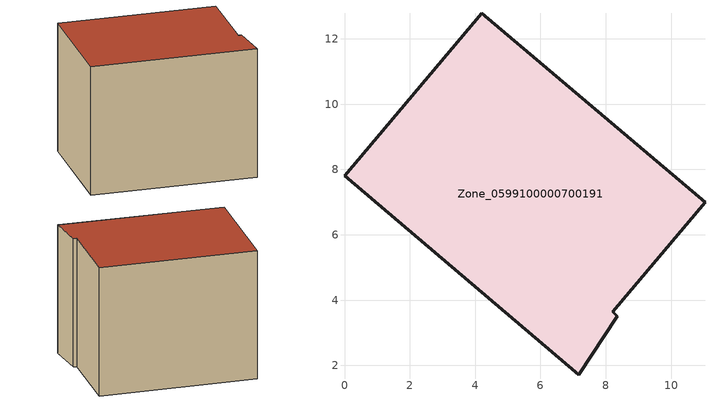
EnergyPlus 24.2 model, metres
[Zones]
Zone_0599100000700191
 floor ground (C_G): 11.04,7 8.21,3.64 8.35,3.51 7.18,1.71 0,7.8 4.21,12.79 z0
 wall outside (C_F): 8.21,3.64 11.04,7 4.21,12.79 0,7.8 7.18,1.71 8.35,3.51 8.21,3.64 z0:7.55
 roof outside (C_R): 7.18,1.71 8.35,3.51 8.21,3.64 11.04,7 4.21,12.79 0,7.8 z7.55
[BUILDING]
Pand.0599100000700191: North Axis=0; Terrain=City; Loads Convergence Tolerance Value=0.04; Temperature Convergence Tolerance Value=0.4; Solar Distribution=FullExterior; Maximum Number of Warmup Days=25; Minimum Number of Warmup Days=1
[Site:Location]
Rotterdam.The.Hague.AP_ZH_NLD Design_Conditions: Latitude=51.96; Longitude=4.45; Time Zone=1; Elevation=-4.5
[SITE:GROUNDTEMPERATURE:BUILDINGSURFACE]
18, 18, 18, 18, 18, 18, 18, 18, 18, 18, 18, 18
[MATERIAL] Thermal Absorptance=0.9; Solar Absorptance=0.7; Visible Absorptance=0.7
Name | Roughness | Thickness | Conductivity | Density | Specific Heat
G.TI.1946 | MediumSmooth | 0.15 | 1 | 540 | 1210
F.TI.1946 | Rough | 0.3 | 0.857143 | 1920 | 840
R.TI.1946 | MediumRough | 0.2 | 0.1 | 1500 | 1000
[CONSTRUCTION]
C_G: G.TI.1946
C_F: F.TI.1946
C_R: R.TI.1946
[ZONE]
Zone_0599100000700191: Type=1; Multiplier=1; Ceiling Height=Autocalculate; Volume=Autocalculate; Floor Area=autocalculate; Part of Total Floor Area=Yes
[ZONEINFILTRATION:DESIGNFLOWRATE]
Infil_Zone_0599100000700191: Zone or ZoneList or Space or SpaceList=Zone_0599100000700191; Schedule=AlwaysOn; Design Flow Rate Calculation Method=Flow/Area; Flow Rate per Floor Area=0.003; Constant Term Coefficient=1; Temperature Term Coefficient=0; Velocity Term Coefficient=0; Velocity Squared Term Coefficient=0
[HVACTEMPLATE:ZONE:IDEALLOADSAIRSYSTEM]
Zone_0599100000700191: Maximum Heating Supply Air Temperature=50; Minimum Cooling Supply Air Temperature=13; Maximum Heating Supply Air Humidity Ratio=0.0156; Minimum Cooling Supply Air Humidity Ratio=0.0077; Heating Limit=NoLimit; Cooling Limit=NoLimit; Dehumidification Control Type=ConstantSensibleHeatRatio; Cooling Sensible Heat Ratio=0.7; Dehumidification Setpoint=60; Humidification Control Type=None; Humidification Setpoint=30; Outdoor Air Method=None; Outdoor Air Flow Rate per Person=0.00944; Outdoor Air Flow Rate per Zone Floor Area=0; Outdoor Air Flow Rate per Zone=0; Demand Controlled Ventilation Type=None; Outdoor Air Economizer Type=NoEconomizer; Heat Recovery Type=None; Sensible Heat Recovery Effectiveness=0.7; Latent Heat Recovery Effectiveness=0.65
[ZONECONTROL:THERMOSTAT]
ThermostatControl_Zone_0599100000700191: Zone or ZoneList=Zone_0599100000700191; Control Type Schedule=DualSetpointControlType; Control 1=Thermostat_Zone_0599100000700191; Temperature Difference Between Cutout And Setpoint=0
[THERMOSTATSETPOINT:DUALSETPOINT]
Thermostat_Zone_0599100000700191: Heating Setpoint Temperature Schedule=HeatingSetpoint_Zone_0599100000700191; Cooling Setpoint Temperature Schedule=CoolingSetpoint_Zone_0599100000700191
[SCHEDULE:COMPACT]
HeatingSetpoint_Zone_0599100000700191: Through: 12/31, For: AllDays, Until: 24:00, 21
CoolingSetpoint_Zone_0599100000700191: Through: 12/31, For: AllDays, Until: 24:00, 24
DualSetpointControlType: Through: 12/31, For: AllDays, Until: 24:00, 4
AlwaysOn: Through: 12/31, For: AllDays, Until: 24:00, 1
